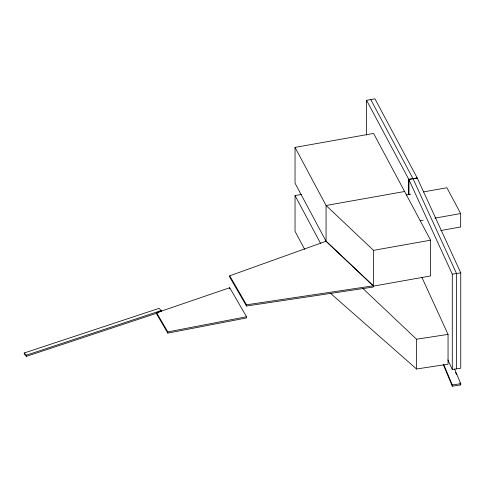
<?xml version="1.0" encoding="UTF-8"?>
<svg xmlns="http://www.w3.org/2000/svg" width="485" height="485" viewBox="0 0 485 485"><rect width="100%" height="100%" fill="white"/><g stroke="black" fill="none" stroke-linecap="round" stroke-linejoin="round"><path stroke-width="0.73" d="M326.065 241.239L229.726 275.807L229.69 277.008L246.477 306.023L373.311 287.017L373.347 285.823L326.065 241.239L295.038 183.166L295.038 147.41L373.571 133.423L430.607 240.184L430.607 275.941L373.511 286.108L326.065 241.239L326.065 205.482L295.038 147.41M246.477 306.023L246.513 304.822L229.726 275.807M156.594 312.746L229.726 287.726L246.513 316.741L246.513 317.936L167.816 333.116L156.594 313.934L156.594 312.746L167.816 331.922L167.816 333.116M159.038 312.455L26.426 356.36L24.25 354.165L24.25 352.977L159.007 308.363L161.19 310.552L161.19 311.746M24.25 352.977L26.426 355.166L161.19 310.552M167.816 331.922L246.513 316.741M366.563 135.109L366.563 100.304L374.929 98.813L417.227 177.989L460.75 272.861L460.75 368.206L452.287 369.503L447.867 359.876M304.671 249.357L295.038 231.333L295.038 195.576L301.706 194.388M366.563 100.304L408.861 179.48L417.227 177.989L408.764 179.28L408.764 194.418M404.599 191.502L326.065 205.482L373.511 250.351L373.511 286.108M406.436 194.94L410.85 194.152M423.35 191.927L446.885 187.737L460.671 213.545L460.671 226.998L440.816 230.539M420.222 220.748L423.162 220.22M434.93 218.129L460.671 213.545M373.511 250.351L430.607 240.184M408.764 179.28L452.287 274.158L460.75 272.861M362.804 288.393L416.542 339.215L448.049 334.395L448.049 364.193L416.542 369.006L330.588 293.389M443.872 364.811L452.287 384.993L460.75 383.702L460.75 384.89L452.287 386.187L443.29 364.611M246.513 304.822L373.347 285.823M370.746 99.558L413.044 178.735M295.038 195.576L320.718 243.64M412.996 178.632L456.518 273.51L456.518 368.855M421.914 277.42L448.049 334.395M454.657 369.085L460.75 383.702M455.53 372.365L456.397 374.45M459.877 382.804L460.75 384.89M452.287 274.158L452.287 369.503M452.287 384.993L452.287 386.187M416.542 339.215L416.542 369.006M408.861 179.48L408.861 194.612M229.726 287.726L229.726 288.921M26.426 355.166L26.426 356.36"/></g></svg>
